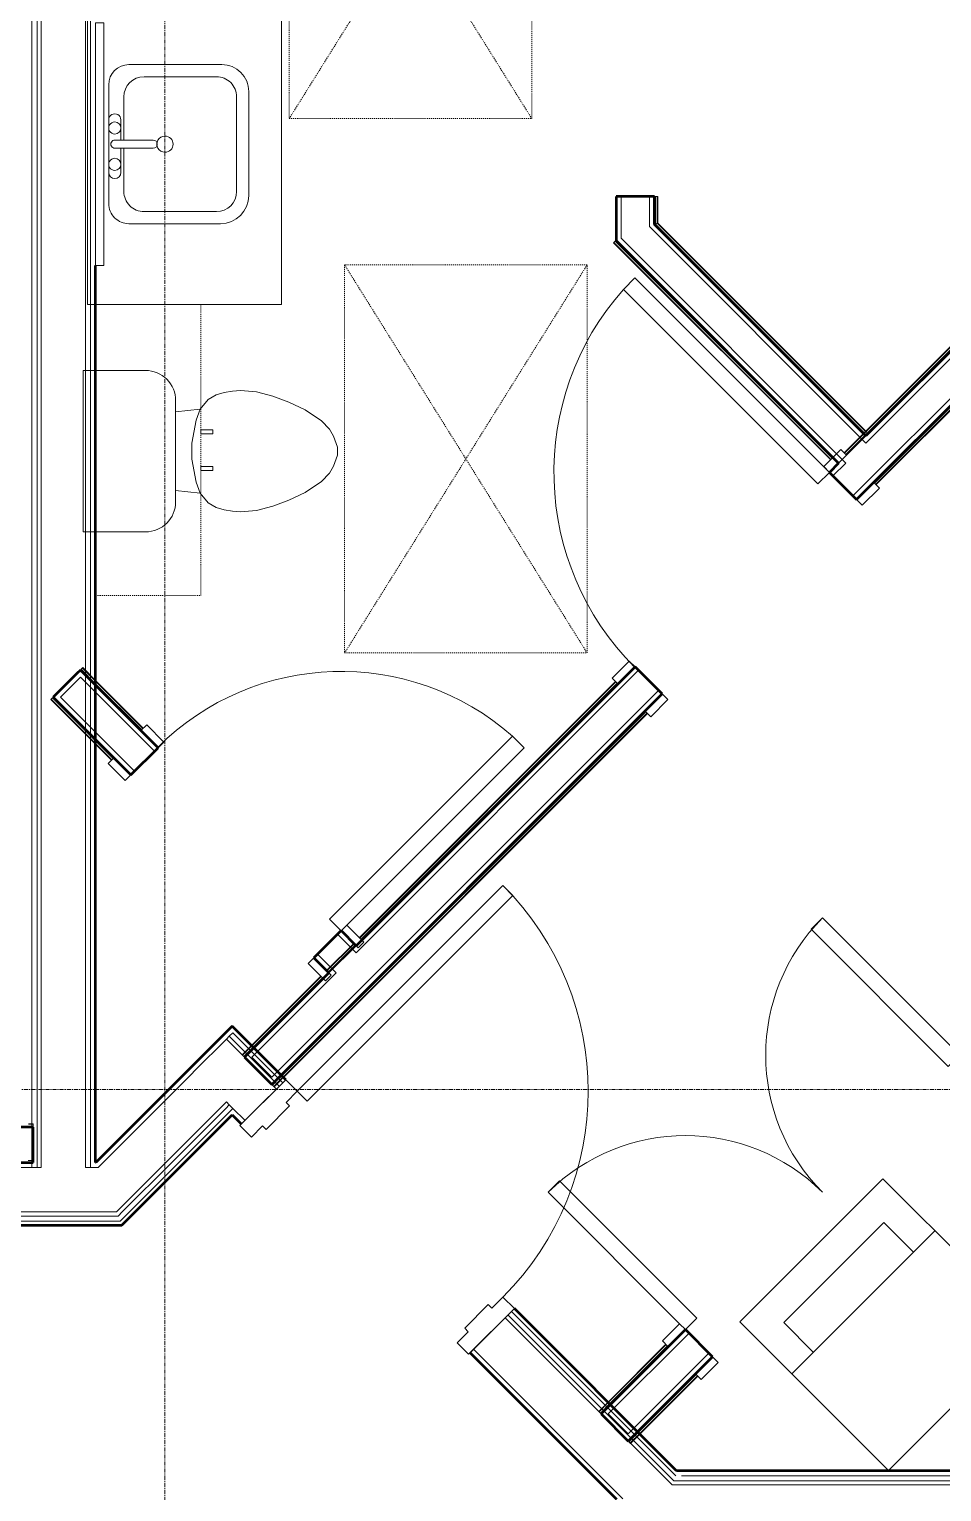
# Model space of a CAD drawing. Header units: inches. Extents: x -4235 to -464, y 9706 to 12425.
# Drawn here: x -2517.1 to -2404.2, y 10417.4 to 10598.3 of the extents above; entities that cross this region are included whole.
import ezdxf

# ---------------------------------------------------------------- set-up
doc = ezdxf.new("R2010")
doc.units = ezdxf.units.IN
doc.header["$MEASUREMENT"] = 0
doc.linetypes.add('Dash', pattern=[0.25, 0.125, -0.125])
doc.linetypes.add('Grid Line 1_2_', pattern=[0.875, 0.5, -0.125, 0.125, -0.125])
for name, color, linetype, lineweight in [('0-1', 7, 'Continuous', 5), ('0-2', 254, 'Continuous', 9), ('0-3', 7, 'Continuous', 9), ('A-DOOR-1', 7, 'Continuous', 9), ('A-DOOR-2', 90, 'Continuous', 20), ('A-DOOR-FRAM-1', 90, 'Continuous', 20), ('A-GENM-HDLN-1', 7, 'Dash', 9), ('A-WALL-1', 250, 'Continuous', 50), ('A-WALL-2', 50, 'Continuous', 13), ('A-WALL-3', 10, 'Continuous', 9), ('A-WALL-4', 254, 'Continuous', 9), ('A-WALL-5', 7, 'Continuous', 9), ('I-WALL-1', 250, 'Continuous', 50), ('I-WALL-2', 10, 'Continuous', 9), ('I-WALL-3', 254, 'Continuous', 9), ('P-SANR-FIXT-1', 7, 'Continuous', 9), ('P-SANR-FIXT-2', 254, 'Continuous', 9), ('Q-CASE-1', 10, 'Continuous', 9), ('Q-CASE-2', 254, 'Continuous', 9), ('Q-CASE-3', 7, 'Continuous', 9), ('Q-CASE-4', 7, 'Dash', 9), ('S-GRID-1', 1, 'Grid Line 1_2_', 9)]:
    doc.layers.add(name, color=color, linetype=linetype, lineweight=lineweight)

# ---------------------------------------------------------------- blocks, each defined once
blk = doc.blocks.new('Basic Wall _ INT - W4BØF - _5_8 GYP - 2X4 WOOD_BATT_ - 5_8 GYP_ - ___-2683358-BACKGROUND - 1ST FLOOR')
at = {"layer": 'A-WALL-4'}
for p, q in [((-2444.5, 10572.2), (-2444.52, 10572.18)), ((-2444.5, 10572.2), (-2417.67, 10545.37)), ((-2444.75, 10571.95), (-2444.79, 10571.9)), ((-2417.92, 10545.12), (-2444.75, 10571.95)), ((-2444.64, 10572.05), (-2444.7, 10571.99))]:
    blk.add_line(p, q, dxfattribs=at)
at = {"layer": 'A-WALL-5'}
for p, q in [((-2444.79, 10571.9), (-2444.59, 10572.11)), ((-2444.59, 10572.11), (-2444.53, 10572.17)), ((-2444.59, 10572.11), (-2417.76, 10545.28)), ((-2444.53, 10572.17), (-2444.5, 10572.2)), ((-2417.96, 10545.08), (-2444.79, 10571.9))]:
    blk.add_line(p, q, dxfattribs=at)
blk = doc.blocks.new('Basic Wall _ INT - W4BØF - _5_8 GYP - 2X4 WOOD_BATT_ - 5_8 GYP_ - ___-2683357-BACKGROUND - 1ST FLOOR')
at = {"layer": 'A-WALL-3'}
for p, q in [((-2439.72, 10574.17), (-2439.75, 10574.16)), ((-2439.55, 10574.25), (-2439.61, 10574.22)), ((-2439.4, 10574.31), (-2439.54, 10574.25)), ((-2439.34, 10574.34), (-2439.4, 10574.31)), ((-2413.57, 10548.48), (-2413.65, 10548.56)), ((-2413.6, 10548.02), (-2413.59, 10548.04)), ((-2413.5, 10548.42), (-2413.56, 10548.48)), ((-2413.55, 10548.08), (-2413.56, 10548.07)), ((-2413.53, 10548.09), (-2413.55, 10548.08)), ((-2413.52, 10548.11), (-2413.53, 10548.09)), ((-2413.4, 10548.23), (-2413.52, 10548.11)), ((-2413.46, 10548.17), (-2413.4, 10548.23)), ((-2413.31, 10548.31), (-2413.4, 10548.23)), ((-2413.36, 10548.27), (-2413.31, 10548.31))]:
    blk.add_line(p, q, dxfattribs=at)
at = {"layer": 'A-WALL-4'}
for p, q in [((-2439.75, 10574.16), (-2413.6, 10548.02)), ((-2413.65, 10548.56), (-2439.4, 10574.31)), ((-2413.53, 10548.53), (-2413.6, 10548.61)), ((-2413.57, 10548.05), (-2413.6, 10548.02)), ((-2413.56, 10548.07), (-2413.57, 10548.05)), ((-2413.46, 10548.46), (-2413.52, 10548.52))]:
    blk.add_line(p, q, dxfattribs=at)
at = {"layer": 'A-WALL-5'}
for p, q in [((-2413.52, 10548.11), (-2439.62, 10574.22)), ((-2413.6, 10548.61), (-2439.34, 10574.34))]:
    blk.add_line(p, q, dxfattribs=at)
at = {"layer": 'A-WALL-5', "flags": 128}
for points in [[(-2439.71, 10574.18), (-2439.68, 10574.19), (-2439.66, 10574.2), (-2439.65, 10574.21), (-2439.63, 10574.21), (-2439.63, 10574.22), (-2439.62, 10574.22)], [(-2439.62, 10574.22), (-2439.6, 10574.22), (-2439.55, 10574.25), (-2439.45, 10574.29), (-2439.34, 10574.34)]]:
    blk.add_lwpolyline(points, dxfattribs=at)
blk = doc.blocks.new('Basic Wall _ INT - W4BØF - _5_8 GYP - 2X4 WOOD_BATT_ - 5_8 GYP_ - ___-2683360-BACKGROUND - 1ST FLOOR')
at = {"layer": 'A-WALL-3'}
for p, q in [((-2439.72, 10662.48), (-2439.75, 10662.51)), ((-2439.55, 10662.31), (-2439.61, 10662.37)), ((-2439.4, 10662.16), (-2439.54, 10662.3)), ((-2439.34, 10662.09), (-2439.4, 10662.16)), ((-2439.75, 10574.16), (-2439.72, 10574.17)), ((-2439.61, 10574.22), (-2439.55, 10574.25)), ((-2439.54, 10574.25), (-2439.4, 10574.31)), ((-2439.4, 10574.31), (-2439.34, 10574.34))]:
    blk.add_line(p, q, dxfattribs=at)
at = {"layer": 'A-WALL-4'}
for p, q in [((-2439.75, 10662.51), (-2439.75, 10611.63)), ((-2439.4, 10611.63), (-2439.4, 10662.16)), ((-2439.75, 10611.63), (-2439.72, 10611.63)), ((-2439.61, 10611.63), (-2439.55, 10611.63)), ((-2439.54, 10611.63), (-2439.4, 10611.63)), ((-2439.4, 10611.63), (-2439.34, 10611.63)), ((-2439.72, 10577.63), (-2439.75, 10577.63)), ((-2439.75, 10577.63), (-2439.75, 10574.16)), ((-2439.55, 10577.63), (-2439.61, 10577.63)), ((-2439.4, 10577.63), (-2439.54, 10577.63)), ((-2439.34, 10577.63), (-2439.4, 10577.63)), ((-2439.4, 10574.31), (-2439.4, 10577.63))]:
    blk.add_line(p, q, dxfattribs=at)
at = {"layer": 'A-WALL-5'}
for p, q in [((-2439.62, 10611.63), (-2439.62, 10662.38)), ((-2439.34, 10611.63), (-2439.34, 10662.09)), ((-2439.71, 10611.63), (-2439.75, 10611.63)), ((-2439.62, 10611.63), (-2439.71, 10611.63)), ((-2439.34, 10611.63), (-2439.62, 10611.63)), ((-2439.75, 10577.63), (-2439.71, 10577.63)), ((-2439.71, 10577.63), (-2439.62, 10577.63)), ((-2439.62, 10574.22), (-2439.62, 10577.63)), ((-2439.62, 10577.63), (-2439.34, 10577.63)), ((-2439.34, 10574.34), (-2439.34, 10577.63))]:
    blk.add_line(p, q, dxfattribs=at)
at = {"layer": 'A-WALL-5', "flags": 128}
for points in [[(-2439.71, 10662.46), (-2439.68, 10662.44), (-2439.66, 10662.42), (-2439.65, 10662.41), (-2439.63, 10662.39), (-2439.63, 10662.38), (-2439.62, 10662.38)], [(-2439.62, 10662.38), (-2439.6, 10662.36), (-2439.55, 10662.3), (-2439.45, 10662.21), (-2439.34, 10662.09)], [(-2439.62, 10574.22), (-2439.63, 10574.22), (-2439.63, 10574.21), (-2439.65, 10574.21), (-2439.66, 10574.2), (-2439.68, 10574.19), (-2439.71, 10574.18)], [(-2439.34, 10574.34), (-2439.45, 10574.29), (-2439.55, 10574.25), (-2439.6, 10574.22), (-2439.62, 10574.22)]]:
    blk.add_lwpolyline(points, dxfattribs=at)
blk = doc.blocks.new('Basic Wall _ INT - W4BØF - _5_8 GYP - 2X4 WOOD_BATT_ - 5_8 GYP_ - ___-2683362-BACKGROUND - 1ST FLOOR')
at = {"layer": 'A-WALL-3'}
for p, q in [((-2514.36, 10515.46), (-2514.4, 10515.41)), ((-2514.36, 10515.46), (-2508.87, 10509.97)), ((-2514.25, 10515.56), (-2514.31, 10515.5)), ((-2514.11, 10515.7), (-2514.12, 10515.69)), ((-2508.87, 10510.47), (-2514.11, 10515.7)), ((-2504.5, 10506.09), (-2506.62, 10508.22))]:
    blk.add_line(p, q, dxfattribs=at)
at = {"layer": 'A-WALL-4'}
for p, q in [((-2514.4, 10515.41), (-2514.2, 10515.62)), ((-2514.4, 10515.41), (-2508.87, 10509.89)), ((-2514.2, 10515.62), (-2508.87, 10510.29)), ((-2514.2, 10515.62), (-2514.19, 10515.62)), ((-2514.19, 10515.62), (-2514.18, 10515.63)), ((-2514.18, 10515.63), (-2514.15, 10515.66)), ((-2514.15, 10515.66), (-2514.14, 10515.67)), ((-2514.14, 10515.67), (-2514.11, 10515.7)), ((-2506.62, 10508.22), (-2508.87, 10510.47)), ((-2508.87, 10509.97), (-2506.87, 10507.97))]:
    blk.add_line(p, q, dxfattribs=at)
at = {"layer": 'A-WALL-5'}
for p, q in [((-2508.87, 10510.29), (-2506.71, 10508.13)), ((-2508.87, 10509.89), (-2506.91, 10507.92))]:
    blk.add_line(p, q, dxfattribs=at)
blk = doc.blocks.new('Basic Wall _ INT - W4BØF - _5_8 GYP - 2X4 WOOD_BATT_ - 5_8 GYP_ - ___-2683361-BACKGROUND - 1ST FLOOR')
at = {"layer": 'A-WALL-3'}
for p, q in [((-2510.73, 10519.08), (-2510.75, 10519.06)), ((-2508.87, 10517.19), (-2510.75, 10519.06)), ((-2510.54, 10519.27), (-2510.6, 10519.21)), ((-2510.46, 10519.36), (-2510.5, 10519.31)), ((-2510.5, 10519.31), (-2508.87, 10517.68)), ((-2501.14, 10509.45), (-2503.26, 10511.57))]:
    blk.add_line(p, q, dxfattribs=at)
at = {"layer": 'A-WALL-4'}
for p, q in [((-2510.75, 10519.06), (-2510.72, 10519.09)), ((-2510.72, 10519.09), (-2510.66, 10519.15)), ((-2510.66, 10519.15), (-2510.46, 10519.36)), ((-2508.87, 10517.36), (-2510.66, 10519.15)), ((-2510.66, 10519.15), (-2510.66, 10519.15)), ((-2510.46, 10519.36), (-2508.87, 10517.77)), ((-2508.87, 10517.68), (-2503.01, 10511.82)), ((-2503.26, 10511.57), (-2508.87, 10517.19))]:
    blk.add_line(p, q, dxfattribs=at)
at = {"layer": 'A-WALL-5'}
for p, q in [((-2508.87, 10517.77), (-2502.97, 10511.87)), ((-2503.17, 10511.66), (-2508.87, 10517.36))]:
    blk.add_line(p, q, dxfattribs=at)
blk = doc.blocks.new('Toilet-Domestic-3D - Toilet-Domestic-3D-1352612-BACKGROUND - 1ST FLOOR')
at = {"layer": 'P-SANR-FIXT-1'}
for p, q in [((-9.98, 11.75), (-9.98, 17.93)), ((9.98, 17.93), (9.98, 11.75)), ((6.25, 8.02), (-6.25, 8.02)), ((-4.86, 8.02), (-5.21, 5)), ((4.86, 8.02), (5.21, 5)), ((-3.84, 5.5), (-5.21, 5)), ((-1, 6), (-3.84, 5.5)), ((1, 6), (-1, 6)), ((3.84, 5.5), (1, 6)), ((5.21, 5), (3.84, 5.5)), ((-6.4, 4), (-6.97, 3)), ((-5.21, 5), (-6.4, 4)), ((6.4, 4), (5.21, 5)), ((6.97, 3), (6.4, 4)), ((-7.24, 2), (-7.41, 1)), ((-6.97, 3), (-7.24, 2)), ((7.24, 2), (6.97, 3)), ((7.41, 1), (7.24, 2)), ((-7.41, 1), (-7.5, 0)), ((7.5, 0), (7.41, 1)), ((-7.5, 0), (-7.33, -1.99)), ((7.33, -1.99), (7.5, 0)), ((-7.33, -1.99), (-6.79, -4)), ((6.79, -4), (7.33, -1.99)), ((-6.79, -4), (-6.06, -6)), ((6.06, -6), (6.79, -4)), ((-6.06, -6), (-5.13, -8)), ((5.13, -8), (6.06, -6)), ((-5.13, -8), (-3.74, -10)), ((3.74, -10), (5.13, -8)), ((-3.74, -10), (-2.74, -11)), ((2.74, -11), (3.74, -10)), ((-2.74, -11), (-1.87, -11.5)), ((-1.87, -11.5), (-0.5, -12)), ((-0.5, -12), (0.5, -12)), ((0.5, -12), (1.87, -11.5)), ((1.87, -11.5), (2.74, -11))]:
    blk.add_line(p, q, dxfattribs=at)
for centre, start, end in [((-6.25, 11.75), 180, 270), ((6.25, 11.75), 270, 360)]:
    blk.add_arc(centre, 3.73, start, end, dxfattribs=at)
at = {"layer": 'P-SANR-FIXT-2'}
for p, q in [((-9.98, 19.48), (9.98, 19.48)), ((-9.98, 17.93), (-9.98, 19.48)), ((9.98, 19.48), (9.98, 17.93))]:
    blk.add_line(p, q, dxfattribs=at)
blk = doc.blocks.new('Bath Vanity - Bath Vanity 72_-2551085-BACKGROUND - 1ST FLOOR')
at = {"layer": 'Q-CASE-1'}
blk.add_line((36.74, -1), (36.74, 0), dxfattribs=at)
at = {"layer": 'Q-CASE-2'}
for p, q in [((36.74, 0), (-35.26, 0)), ((-35.26, 0), (-35.26, -1)), ((36.74, -4.12), (36.74, -1))]:
    blk.add_line(p, q, dxfattribs=at)
at = {"layer": 'Q-CASE-3'}
for p, q in [((-35.26, -1), (-35.26, -24)), ((36.74, -24), (36.74, -4.12)), ((-35.26, -24), (36.74, -24))]:
    blk.add_line(p, q, dxfattribs=at)
blk = doc.blocks.new('ADA Clearances - 30_x48_-V8-BACKGROUND - 1ST FLOOR')
at = {"layer": 'A-GENM-HDLN-1'}
for p, q in [((15, -24), (-15, 24)), ((-15, -24), (15, 24)), ((15, 24), (-15, 24)), ((-15, 24), (-15, -24)), ((15, -24), (15, 24)), ((-15, -24), (15, -24))]:
    blk.add_line(p, q, dxfattribs=at)
blk = doc.blocks.new('M_Sink Vanity-Square - 500 x 440mm-V9-BACKGROUND - 1ST FLOOR')
at = {"layer": 'P-SANR-FIXT-1'}
for p, q in [((7.96, 7.09), (-6.72, 7.09)), ((7.96, 7.09), (-6.72, 7.09)), ((3.62, 7.09), (-2.88, 7.09)), ((-2.88, 5.59), (0.12, 5.59)), ((0.12, 6.33), (0.12, 1.59)), ((1.12, 6.33), (1.12, 1.59)), ((1.12, 5.59), (3.62, 5.59)), ((-9.22, 4.59), (-9.22, -6.73)), ((-9.22, 4.59), (-9.22, -6.73)), ((0.12, 5.22), (-5.22, 5.22)), ((6.46, 5.22), (1.12, 5.22)), ((10.46, -6.91), (10.46, 4.59)), ((10.46, -6.91), (10.46, 4.59)), ((-7.72, 2.72), (-7.72, -6.23)), ((8.96, -6.23), (8.96, 2.72)), ((-5.22, -8.73), (6.46, -8.73)), ((-5.72, -10.23), (7.14, -10.23)), ((-5.72, -10.23), (7.14, -10.23))]:
    blk.add_line(p, q, dxfattribs=at)
for centre, radius, start, end in [((-6.72, 4.59), 2.5, 90, 180), ((-6.72, 4.59), 2.5, 90, 180), ((-2.88, 6.34), 0.75, 90, 270), ((-1.88, 6.34), 0.75, 360, 180), ((-1.88, 6.34), 0.75, 180, 0), ((0.62, 6.33), 0.5, 360, 180), ((2.62, 6.34), 0.75, 360, 180), ((2.62, 6.34), 0.75, 180, 360), ((3.62, 6.34), 0.75, 270, 90), ((7.96, 4.59), 2.5, 0, 90), ((7.96, 4.59), 2.5, 360, 90), ((-5.22, 2.72), 2.5, 90, 180), ((6.46, 2.72), 2.5, 0, 90), ((0.62, 0.13), 1, 360, 180), ((0.62, 0.13), 1, 180, 0), ((0.62, 1.59), 0.5, 180, 0), ((-5.72, -6.73), 3.5, 180, 270), ((-5.72, -6.73), 3.5, 180, 270), ((-5.22, -6.23), 2.5, 180, 270), ((6.46, -6.23), 2.5, 270, 0), ((7.14, -6.91), 3.32, 270, 360), ((7.14, -6.91), 3.32, 270, 0)]:
    blk.add_arc(centre, radius, start, end, dxfattribs=at)
blk = doc.blocks.new('Basic Wall _ INT - W4BØF - _5_8 GYP - 2X4 WOOD_BATT_ - 5_8 GYP_ - ___-2683363-BACKGROUND - 1ST FLOOR')
at = {"layer": 'A-WALL-3'}
for p, q in [((-2413.64, 10548.48), (-2413.56, 10548.56)), ((-2416.24, 10545.88), (-2414.29, 10547.83)), ((-2413.6, 10548.02), (-2415.99, 10545.63)), ((-2414.29, 10547.83), (-2413.85, 10548.27)), ((-2413.71, 10548.41), (-2413.64, 10548.48)), ((-2442.15, 10519.47), (-2444.28, 10517.35)), ((-2480.26, 10481.86), (-2476.9, 10485.22)), ((-2476.66, 10484.97), (-2480.01, 10481.61)), ((-2490.54, 10471.26), (-2490.74, 10471.47)), ((-2490.74, 10471.47), (-2490.7, 10471.42)), ((-2490.7, 10471.42), (-2489.55, 10472.57)), ((-2490.65, 10471.38), (-2490.59, 10471.32)), ((-2490.48, 10471.21), (-2490.54, 10471.26)), ((-2490.45, 10471.18), (-2490.48, 10471.21)), ((-2490.47, 10471.19), (-2490.45, 10471.18)), ((-2489.3, 10472.32), (-2490.45, 10471.18))]:
    blk.add_line(p, q, dxfattribs=at)
at = {"layer": 'A-WALL-4'}
for p, q in [((-2413.56, 10548.56), (-2364.62, 10597.5)), ((-2364.27, 10597.35), (-2413.6, 10548.02)), ((-2413.69, 10548.52), (-2413.6, 10548.61)), ((-2416.28, 10545.93), (-2414.34, 10547.87)), ((-2414.13, 10547.67), (-2416.08, 10545.72)), ((-2414.33, 10547.88), (-2413.9, 10548.31)), ((-2413.69, 10548.11), (-2414.13, 10547.67)), ((-2413.75, 10548.46), (-2413.69, 10548.52)), ((-2476.2, 10485.92), (-2444.52, 10517.6)), ((-2444.28, 10517.35), (-2475.95, 10485.68)), ((-2480.31, 10481.9), (-2476.95, 10485.26)), ((-2477.19, 10484.61), (-2479.66, 10482.14)), ((-2476.74, 10485.06), (-2477.16, 10484.64)), ((-2479.68, 10482.12), (-2480.1, 10481.7)), ((-2489.55, 10472.57), (-2480.97, 10481.15)), ((-2480.72, 10480.9), (-2489.3, 10472.32)), ((-2490.74, 10471.47), (-2489.59, 10472.62)), ((-2489.39, 10472.41), (-2490.54, 10471.26))]:
    blk.add_line(p, q, dxfattribs=at)
at = {"layer": 'A-WALL-5'}
for p, q in [((-2364.4, 10597.4), (-2413.69, 10548.11)), ((-2413.6, 10548.61), (-2364.69, 10597.52)), ((-2476.24, 10485.97), (-2444.57, 10517.64)), ((-2444.36, 10517.44), (-2476.04, 10485.76)), ((-2489.59, 10472.62), (-2481.01, 10481.2)), ((-2480.81, 10480.99), (-2489.39, 10472.41))]:
    blk.add_line(p, q, dxfattribs=at)
blk = doc.blocks.new('Basic Wall _ INT - W4BØF - _5_8 GYP - 2X4 WOOD_BATT_ - 5_8 GYP_ - ___-2683364-BACKGROUND - 1ST FLOOR')
at = {"layer": 'A-WALL-3'}
for p, q in [((-2412.63, 10542.27), (-2414.75, 10540.15)), ((-2438.8, 10516.11), (-2440.92, 10513.99)), ((-2486.77, 10468.14), (-2487.09, 10467.82)), ((-2487.09, 10467.82), (-2487.07, 10467.8)), ((-2487.06, 10467.79), (-2487.09, 10467.82)), ((-2487, 10467.73), (-2487.06, 10467.79)), ((-2486.8, 10467.52), (-2487, 10467.73)), ((-2486.94, 10467.67), (-2486.88, 10467.61)), ((-2486.84, 10467.57), (-2486.51, 10467.9)), ((-2486.84, 10467.57), (-2486.8, 10467.52)), ((-2485.97, 10468.93), (-2486.69, 10468.21)), ((-2486.46, 10467.95), (-2485.71, 10468.7))]:
    blk.add_line(p, q, dxfattribs=at)
at = {"layer": 'A-WALL-4'}
for p, q in [((-2359.52, 10595.38), (-2412.63, 10542.27)), ((-2412.38, 10542.03), (-2359.17, 10595.24)), ((-2440.92, 10513.99), (-2485.94, 10468.97)), ((-2485.69, 10468.72), (-2440.67, 10513.74)), ((-2487, 10467.73), (-2486.68, 10468.05)), ((-2486.8, 10467.52), (-2486.46, 10467.86)), ((-2486.61, 10468.12), (-2485.88, 10468.85)), ((-2486.42, 10467.9), (-2485.67, 10468.66))]:
    blk.add_line(p, q, dxfattribs=at)
at = {"layer": 'A-WALL-5'}
for p, q in [((-2412.54, 10542.19), (-2359.4, 10595.33)), ((-2412.34, 10541.98), (-2359.11, 10595.21)), ((-2485.85, 10468.88), (-2440.83, 10513.9)), ((-2485.65, 10468.67), (-2440.62, 10513.7))]:
    blk.add_line(p, q, dxfattribs=at)
blk = doc.blocks.new('SWING - SINGLE - FLUSH - 2-10 x 6-8 - PRIVACY-3199407-BACKGROUND - 1ST FLOOR')
at = {"layer": 'A-DOOR-1'}
blk.add_arc((17, 2.37), 34.07, 93.3657, 180, dxfattribs=at)
at = {"layer": 'A-DOOR-2'}
for p, q in [((15, 2.37), (15, 36.38)), ((17, 36.38), (15, 36.38)), ((17, 2.37), (17, 36.38)), ((17, 2.37), (15, 2.37))]:
    blk.add_line(p, q, dxfattribs=at)
at = {"layer": 'A-DOOR-FRAM-1'}
for p, q in [((-17, 3.37), (-20, 3.37)), ((-20, 3.37), (-20, 2.37)), ((-20, 2.37), (-17, 2.37)), ((-17, 2.37), (-17, 3.37)), ((20, 3.37), (17, 3.37)), ((17, 3.37), (17, 2.37)), ((17, 2.37), (20, 2.37)), ((20, 2.37), (20, 3.37)), ((-17, -2.38), (-20, -2.38)), ((-20, -2.38), (-20, -3.38)), ((-20, -3.38), (-17, -3.38)), ((-17, -3.38), (-17, -2.38)), ((20, -2.38), (17, -2.38)), ((17, -2.38), (17, -3.38)), ((17, -3.38), (20, -3.38)), ((20, -3.38), (20, -2.38))]:
    blk.add_line(p, q, dxfattribs=at)
blk = doc.blocks.new('SWING - SINGLE - FLUSH - 2-8 x 6-8 - PASSAGE-3199406-BACKGROUND - 1ST FLOOR')
at = {"layer": 'A-DOOR-1'}
blk.add_arc((16, 2.37), 32.07, 93.5759, 180, dxfattribs=at)
at = {"layer": 'A-DOOR-2'}
for p, q in [((14, 2.37), (14, 34.38)), ((16, 34.38), (14, 34.38)), ((16, 2.37), (16, 34.38)), ((16, 2.37), (14, 2.37))]:
    blk.add_line(p, q, dxfattribs=at)
at = {"layer": 'A-DOOR-FRAM-1'}
for p, q in [((-16, 3.37), (-19, 3.37)), ((-19, 3.37), (-19, 2.37)), ((-19, 2.37), (-16, 2.37)), ((-16, 2.37), (-16, 3.37)), ((19, 3.37), (16, 3.37)), ((16, 3.37), (16, 2.37)), ((16, 2.37), (19, 2.37)), ((19, 2.37), (19, 3.37)), ((-16, -2.38), (-19, -2.38)), ((-19, -2.38), (-19, -3.38)), ((-19, -3.38), (-16, -3.38)), ((-16, -3.38), (-16, -2.38)), ((19, -2.38), (16, -2.38)), ((16, -2.38), (16, -3.38)), ((16, -3.38), (19, -3.38)), ((19, -3.38), (19, -2.38))]:
    blk.add_line(p, q, dxfattribs=at)
blk = doc.blocks.new('Stacked Washer and Dryer - 26_x25_ - Private-1352637-BACKGROUND - 1ST FLOOR')
at = {"layer": 'P-SANR-FIXT-1'}
for p, q in [((0, 12.5), (26, 12.5)), ((0, 12.5), (0, -12.5)), ((16.90625, 12.5), (16.90625, -12.5)), ((26, 12.5), (26, -12.5)), ((16.90625, 8.75), (22.09375, 8.75)), ((22.09375, 8.75), (22.09375, -8.75)), ((22.09375, -8.75), (16.90625, -8.75)), ((26, -12.5), (0, -12.5))]:
    blk.add_line(p, q, dxfattribs=at)
blk = doc.blocks.new('Basic Wall _ INT - W4BØF - _5_8 GYP - 2X4 WOOD_BATT_ - 5_8 GYP_ - ___-2695107-BACKGROUND - 1ST FLOOR')
at = {"layer": 'A-WALL-3'}
for p, q in [((-2389.23, 10476.98), (-2389.11, 10477.09)), ((-2389.11, 10477.1), (-2389.02, 10477.19)), ((-2389.02, 10477.19), (-2388.96, 10477.25)), ((-2388.8, 10477.87), (-2388.81, 10477.89)), ((-2388.79, 10477.41), (-2388.56, 10477.64)), ((-2388.61, 10477.68), (-2388.67, 10477.74)), ((-2388.52, 10477.6), (-2388.56, 10477.64)), ((-2396.5, 10470.21), (-2398.62, 10468.09)), ((-2432.56, 10434.14), (-2434.68, 10432.02)), ((-2441.84, 10424.86), (-2442.99, 10423.71)), ((-2442.74, 10423.47), (-2441.59, 10424.62)), ((-2442.99, 10423.71), (-2442.97, 10423.7)), ((-2442.96, 10423.68), (-2442.99, 10423.71)), ((-2442.9, 10423.63), (-2442.96, 10423.68)), ((-2442.7, 10423.42), (-2442.9, 10423.63)), ((-2442.84, 10423.57), (-2442.78, 10423.51)), ((-2442.74, 10423.47), (-2442.7, 10423.42))]:
    blk.add_line(p, q, dxfattribs=at)
at = {"layer": 'A-WALL-4'}
for p, q in [((-2388.81, 10477.89), (-2396.5, 10470.21)), ((-2396.25, 10469.96), (-2389.23, 10476.98)), ((-2389.23, 10476.89), (-2389.11, 10477.01)), ((-2389.11, 10477.01), (-2389.02, 10477.1)), ((-2389.02, 10477.1), (-2388.96, 10477.16)), ((-2388.81, 10477.89), (-2388.78, 10477.86)), ((-2388.81, 10477.72), (-2388.72, 10477.8)), ((-2388.79, 10477.33), (-2388.52, 10477.6)), ((-2388.78, 10477.86), (-2388.72, 10477.8)), ((-2388.72, 10477.8), (-2388.52, 10477.6)), ((-2434.68, 10432.02), (-2441.84, 10424.86)), ((-2441.59, 10424.62), (-2434.43, 10431.77)), ((-2442.9, 10423.63), (-2441.75, 10424.78)), ((-2442.7, 10423.42), (-2441.55, 10424.57))]:
    blk.add_line(p, q, dxfattribs=at)
at = {"layer": 'A-WALL-5'}
for p, q in [((-2396.41, 10470.12), (-2388.81, 10477.72)), ((-2396.2, 10469.91), (-2389.23, 10476.89)), ((-2441.75, 10424.78), (-2434.59, 10431.93)), ((-2441.55, 10424.57), (-2434.39, 10431.73))]:
    blk.add_line(p, q, dxfattribs=at)
blk = doc.blocks.new('Basic Wall _ INT - W4BØF - _5_8 GYP - 2X4 WOOD_BATT_ - 5_8 GYP_ - ___-2695106-BACKGROUND - 1ST FLOOR')
at = {"layer": 'A-WALL-3'}
for p, q in [((-2392.07, 10481.84), (-2392.16, 10481.84)), ((-2391.87, 10481.84), (-2392.07, 10481.84)), ((-2391.78, 10481.84), (-2391.86, 10481.84)), ((-2391.58, 10481.84), (-2391.61, 10481.84)), ((-2399.85, 10473.57), (-2401.98, 10471.44)), ((-2435.92, 10437.5), (-2438.04, 10435.38)), ((-2446.59, 10427.32), (-2445.45, 10428.47)), ((-2445.2, 10428.22), (-2446.35, 10427.07)), ((-2446.43, 10427.16), (-2446.64, 10427.37)), ((-2446.64, 10427.37), (-2446.59, 10427.32)), ((-2446.55, 10427.28), (-2446.49, 10427.22)), ((-2446.38, 10427.1), (-2446.43, 10427.16)), ((-2446.35, 10427.07), (-2446.38, 10427.1)), ((-2446.36, 10427.09), (-2446.35, 10427.07))]:
    blk.add_line(p, q, dxfattribs=at)
at = {"layer": 'A-WALL-4'}
for p, q in [((-2400.1, 10473.81), (-2392.07, 10481.84)), ((-2391.58, 10481.84), (-2399.85, 10473.57)), ((-2445.45, 10428.47), (-2438.29, 10435.63)), ((-2438.04, 10435.38), (-2445.2, 10428.22)), ((-2446.64, 10427.37), (-2445.49, 10428.52)), ((-2445.29, 10428.31), (-2446.43, 10427.16))]:
    blk.add_line(p, q, dxfattribs=at)
at = {"layer": 'A-WALL-5'}
for p, q in [((-2400.15, 10473.86), (-2392.16, 10481.84)), ((-2391.76, 10481.84), (-2399.94, 10473.65)), ((-2445.49, 10428.52), (-2438.33, 10435.67)), ((-2438.13, 10435.47), (-2445.29, 10428.31))]:
    blk.add_line(p, q, dxfattribs=at)
at = {"layer": 'A-WALL-5', "flags": 128}
for points in [[(-2392.16, 10481.84), (-2391.99, 10481.84), (-2391.86, 10481.84), (-2391.78, 10481.84), (-2391.76, 10481.84)], [(-2391.76, 10481.84), (-2391.75, 10481.84), (-2391.74, 10481.84), (-2391.72, 10481.84), (-2391.7, 10481.84), (-2391.67, 10481.84), (-2391.64, 10481.84)]]:
    blk.add_lwpolyline(points, dxfattribs=at)
blk = doc.blocks.new('SWING - DOUBLE - FLUSH - 4-0 x 6-8 - DUMMY-3207495-BACKGROUND - 1ST FLOOR')
at = {"layer": 'A-DOOR-1'}
for p, q in [((-27, 2.375), (-27, 3.375)), ((-27, 3.375), (-24, 3.375)), ((-24, 2.375), (-27, 2.375)), ((-24, 3.375), (-24, 2.375)), ((24, 2.375), (24, 3.375)), ((24, 3.375), (27, 3.375)), ((27, 2.375), (24, 2.375)), ((27, 3.375), (27, 2.375)), ((-27, -2.375), (-24, -2.375)), ((-27, -3.375), (-27, -2.375)), ((-24, -3.375), (-27, -3.375)), ((-24, -2.375), (-24, -3.375)), ((24, -2.375), (27, -2.375)), ((24, -3.375), (24, -2.375)), ((27, -3.375), (24, -3.375)), ((27, -2.375), (27, -3.375))]:
    blk.add_line(p, q, dxfattribs=at)
for centre, start, end in [((-24, -2.375), 270, 0), ((24, -2.375), 180, 270)]:
    blk.add_arc(centre, 24, start, end, dxfattribs=at)
at = {"layer": 'A-DOOR-2'}
for p, q in [((-22, -2.375), (-24, -2.375)), ((-24, -3.375), (-24, -26.375)), ((-22, -26.375), (-22, -2.375)), ((22, -2.375), (24, -2.375)), ((22, -26.375), (22, -2.375)), ((24, -3.375), (24, -26.375)), ((-24, -26.375), (-22, -26.375)), ((24, -26.375), (22, -26.375))]:
    blk.add_line(p, q, dxfattribs=at)
blk = doc.blocks.new('300 Series Wall Hung Cabinet_326 - 36_-2909952-BACKGROUND - 1ST FLOOR')
at = {"layer": 'Q-CASE-3'}
for p, q in [((-2.5, -13.19), (-2.01, -13.19)), ((-2.5, -13.19), (-2.5, -14.69)), ((-2.01, -14.69), (-2.01, -13.19)), ((2, -13.19), (2.49, -13.19)), ((2, -13.19), (2, -14.69)), ((2.49, -14.69), (2.49, -13.19)), ((-2.5, -14.69), (-2.01, -14.69)), ((2, -14.69), (2.49, -14.69))]:
    blk.add_line(p, q, dxfattribs=at)
at = {"layer": 'Q-CASE-4'}
for p, q in [((18, -0.19), (-18, -0.19)), ((-18, -0.19), (-18, -13.19)), ((18, -13.19), (18, -0.19)), ((-18, -13.19), (18, -13.19))]:
    blk.add_line(p, q, dxfattribs=at)
blk = doc.blocks.new('BATHROOM MIRROR - BATHROOM MIRROR 30_-3124767-BACKGROUND - 1ST FLOOR')
at = {"layer": 'Q-CASE-1'}
blk.add_line((12.74, 24), (-11.26, 24), dxfattribs=at)
at = {"layer": 'Q-CASE-3'}
for p, q in [((15.74, 24), (-14.26, 24)), ((-14.26, 23), (-14.26, 24)), ((15.74, 24), (15.74, 23)), ((-14.26, 23), (15.74, 23))]:
    blk.add_line(p, q, dxfattribs=at)
blk = doc.blocks.new('Basic Wall _ INT - W4FØF - INT - _5_8 GYP - 2X4 WOOD_BATT__ - ___-3091280-BACKGROUND - 1ST FLOOR')
at = {"layer": 'A-WALL-3'}
for p, q in [((-2516.6, 10462.89), (-2517.19, 10462.89)), ((-2517.19, 10462.54), (-2516.6, 10462.54)), ((-2516.6, 10462.89), (-2516.6, 10462.95)), ((-2516.6, 10462.75), (-2516.6, 10462.89)), ((-2516.6, 10462.68), (-2516.6, 10462.74)), ((-2516.6, 10462.54), (-2516.6, 10462.56))]:
    blk.add_line(p, q, dxfattribs=at)
at = {"layer": 'A-WALL-4'}
for p, q in [((-2547.22, 10462.95), (-2547.22, 10462.89)), ((-2547.22, 10462.89), (-2547.22, 10462.75)), ((-2547.22, 10462.74), (-2547.22, 10462.68)), ((-2547.22, 10462.56), (-2547.22, 10462.54)), ((-2516.6, 10462.95), (-2517.19, 10462.95)), ((-2516.6, 10462.66), (-2517.19, 10462.66)), ((-2516.6, 10462.95), (-2516.6, 10462.66)), ((-2516.6, 10462.66), (-2516.6, 10462.58)), ((-2516.6, 10462.58), (-2516.6, 10462.54))]:
    blk.add_line(p, q, dxfattribs=at)
at = {"layer": 'A-WALL-5'}
for p, q in [((-2547.22, 10462.66), (-2547.22, 10462.95)), ((-2547.22, 10462.58), (-2547.22, 10462.66)), ((-2547.22, 10462.54), (-2547.22, 10462.58))]:
    blk.add_line(p, q, dxfattribs=at)
blk = doc.blocks.new('CTR - 1st Phase - Unit Layouts_rvt-1-BACKGROUND - 1ST FLOOR')
at = {"layer": 'A-WALL-1'}
for p, q in [((-2364.27, 10597.35), (-2413.6, 10548.02)), ((-2414.75, 10540.15), (-2359.52, 10595.38)), ((-2443.22, 10577.63), (-2444.5, 10577.63)), ((-2444.5, 10577.63), (-2444.5, 10572.2)), ((-2439.75, 10577.63), (-2443.22, 10577.63)), ((-2439.75, 10574.16), (-2439.75, 10577.63)), ((-2413.6, 10548.02), (-2439.75, 10574.16)), ((-2444.5, 10572.2), (-2416.96, 10544.66)), ((-2416.96, 10544.66), (-2418.11, 10543.51)), ((-2418.11, 10543.51), (-2414.75, 10540.15)), ((-2511.19, 10518.62), (-2513.67, 10516.15)), ((-2510.75, 10519.06), (-2511.19, 10518.62)), ((-2501.14, 10509.45), (-2510.75, 10519.06)), ((-2442.15, 10519.47), (-2476.66, 10484.97)), ((-2438.8, 10516.11), (-2442.15, 10519.47)), ((-2513.67, 10516.15), (-2514.11, 10515.7)), ((-2487.09, 10467.82), (-2438.8, 10516.11)), ((-2514.11, 10515.7), (-2504.5, 10506.09)), ((-2504.5, 10506.09), (-2501.14, 10509.45)), ((-2478.51, 10486.83), (-2481.87, 10483.47)), ((-2476.66, 10484.97), (-2478.51, 10486.83)), ((-2481.87, 10483.47), (-2480.01, 10481.61)), ((-2480.01, 10481.61), (-2490.45, 10471.18)), ((-2490.45, 10471.18), (-2490.01, 10470.73)), ((-2490.01, 10470.73), (-2487.53, 10468.26)), ((-2487.53, 10468.26), (-2487.09, 10467.82)), ((-2516.6, 10462.54), (-2547.22, 10462.54)), ((-2516.6, 10461.91), (-2516.6, 10462.54)), ((-2516.6, 10458.41), (-2516.6, 10461.91)), ((-2547.22, 10458.16), (-2516.6, 10458.16)), ((-2516.6, 10458.16), (-2516.6, 10458.41)), ((-2435.92, 10437.5), (-2446.35, 10427.07)), ((-2432.56, 10434.14), (-2435.92, 10437.5)), ((-2442.99, 10423.71), (-2432.56, 10434.14)), ((-2446.35, 10427.07), (-2445.9, 10426.63)), ((-2445.9, 10426.63), (-2443.43, 10424.16)), ((-2443.43, 10424.16), (-2442.99, 10423.71))]:
    blk.add_line(p, q, dxfattribs=at)
at = {"layer": 'A-WALL-2'}
for p, q in [((-2360.15, 10595.64), (-2415.2, 10540.6)), ((-2363.65, 10597.09), (-2413.6, 10547.14)), ((-2443.87, 10577.41), (-2443.87, 10577.63)), ((-2440.37, 10577.63), (-2440.37, 10574.79)), ((-2443.87, 10572.46), (-2443.87, 10577.41)), ((-2440.37, 10573.91), (-2440.37, 10574.79)), ((-2440.37, 10573.91), (-2414.05, 10547.58)), ((-2443.87, 10572.46), (-2416.52, 10545.1)), ((-2414.05, 10547.58), (-2413.6, 10547.14)), ((-2416.52, 10545.1), (-2416.08, 10544.66)), ((-2416.08, 10544.66), (-2417.67, 10543.07)), ((-2510.75, 10518.18), (-2513.22, 10515.7)), ((-2501.58, 10509.01), (-2510.75, 10518.18)), ((-2441.71, 10519.03), (-2476.66, 10484.09)), ((-2439.24, 10516.55), (-2487.09, 10468.7)), ((-2504.06, 10506.54), (-2513.22, 10515.7)), ((-2477.1, 10484.53), (-2478.95, 10486.38)), ((-2479.57, 10482.05), (-2481.43, 10483.91)), ((-2477.1, 10484.53), (-2476.66, 10484.09)), ((-2479.57, 10482.05), (-2479.13, 10481.61)), ((-2479.13, 10481.61), (-2489.56, 10471.18)), ((-2489.56, 10471.18), (-2487.09, 10468.7)), ((-2516.6, 10458.41), (-2517.22, 10458.41)), ((-2516.6, 10458.41), (-2517.22, 10458.41)), ((-2435.47, 10437.06), (-2445.46, 10427.07)), ((-2433, 10434.59), (-2442.99, 10424.6)), ((-2445.46, 10427.07), (-2442.99, 10424.6))]:
    blk.add_line(p, q, dxfattribs=at)
at = {"layer": 'A-WALL-3'}
for p, q in [((-2364.27, 10597.35), (-2413.31, 10548.31)), ((-2412.63, 10542.27), (-2359.52, 10595.38)), ((-2439.75, 10574.16), (-2439.75, 10577.63)), ((-2413.9, 10548.31), (-2439.75, 10574.16)), ((-2444.5, 10572.2), (-2417.67, 10545.37)), ((-2413.82, 10548.24), (-2413.9, 10548.31)), ((-2413.75, 10548.17), (-2413.81, 10548.23)), ((-2413.31, 10548.31), (-2413.46, 10548.16)), ((-2414.75, 10540.15), (-2412.63, 10542.27)), ((-2514.11, 10515.7), (-2510.75, 10519.06)), ((-2508.87, 10517.19), (-2510.75, 10519.06)), ((-2442.15, 10519.47), (-2444.28, 10517.35)), ((-2503.26, 10511.57), (-2508.87, 10517.19)), ((-2444.28, 10517.35), (-2475.95, 10485.68)), ((-2440.92, 10513.99), (-2438.8, 10516.11)), ((-2514.11, 10515.7), (-2508.87, 10510.47)), ((-2485.94, 10468.97), (-2440.92, 10513.99)), ((-2501.14, 10509.45), (-2503.26, 10511.57)), ((-2508.87, 10510.47), (-2506.62, 10508.22)), ((-2506.62, 10508.22), (-2504.5, 10506.09)), ((-2480.72, 10480.9), (-2489.3, 10472.32)), ((-2489.3, 10472.32), (-2490.45, 10471.18)), ((-2487.09, 10467.82), (-2490.45, 10471.18)), ((-2487.09, 10467.82), (-2486.77, 10468.14)), ((-2486.69, 10468.21), (-2485.97, 10468.93)), ((-2516.6, 10462.54), (-2517.19, 10462.54)), ((-2516.6, 10462.54), (-2516.6, 10458.16)), ((-2517.37, 10458.16), (-2516.6, 10458.16)), ((-2435.92, 10437.5), (-2438.04, 10435.38)), ((-2438.04, 10435.38), (-2445.2, 10428.22)), ((-2434.68, 10432.02), (-2432.56, 10434.14)), ((-2441.84, 10424.86), (-2434.68, 10432.02)), ((-2445.2, 10428.22), (-2446.35, 10427.07)), ((-2442.99, 10423.71), (-2446.35, 10427.07)), ((-2442.99, 10423.71), (-2441.84, 10424.86))]:
    blk.add_line(p, q, dxfattribs=at)
at = {"layer": 'A-WALL-4'}
for p, q in [((-2444.5, 10572.2), (-2444.5, 10577.63)), ((-2444.5, 10577.63), (-2443.22, 10577.63)), ((-2443.22, 10577.63), (-2439.75, 10577.63)), ((-2414.75, 10540.15), (-2418.11, 10543.51)), ((-2442.15, 10519.47), (-2438.8, 10516.11)), ((-2501.14, 10509.45), (-2504.5, 10506.09)), ((-2481.87, 10483.47), (-2478.51, 10486.83)), ((-2435.92, 10437.5), (-2432.56, 10434.14))]:
    blk.add_line(p, q, dxfattribs=at)
at = {"layer": '0-2'}
for name in ['Basic Wall _ INT - W4BØF - _5_8 GYP - 2X4 WOOD_BATT_ - 5_8 GYP_ - ___-2683360-BACKGROUND - 1ST FLOOR', 'Basic Wall _ INT - W4BØF - _5_8 GYP - 2X4 WOOD_BATT_ - 5_8 GYP_ - ___-2683363-BACKGROUND - 1ST FLOOR', 'Basic Wall _ INT - W4BØF - _5_8 GYP - 2X4 WOOD_BATT_ - 5_8 GYP_ - ___-2683364-BACKGROUND - 1ST FLOOR', 'Basic Wall _ INT - W4BØF - _5_8 GYP - 2X4 WOOD_BATT_ - 5_8 GYP_ - ___-2683357-BACKGROUND - 1ST FLOOR', 'Basic Wall _ INT - W4BØF - _5_8 GYP - 2X4 WOOD_BATT_ - 5_8 GYP_ - ___-2683358-BACKGROUND - 1ST FLOOR', 'Basic Wall _ INT - W4BØF - _5_8 GYP - 2X4 WOOD_BATT_ - 5_8 GYP_ - ___-2683361-BACKGROUND - 1ST FLOOR', 'Basic Wall _ INT - W4BØF - _5_8 GYP - 2X4 WOOD_BATT_ - 5_8 GYP_ - ___-2683362-BACKGROUND - 1ST FLOOR', 'Basic Wall _ INT - W4BØF - _5_8 GYP - 2X4 WOOD_BATT_ - 5_8 GYP_ - ___-2695106-BACKGROUND - 1ST FLOOR', 'Basic Wall _ INT - W4BØF - _5_8 GYP - 2X4 WOOD_BATT_ - 5_8 GYP_ - ___-2695107-BACKGROUND - 1ST FLOOR', 'Basic Wall _ INT - W4FØF - INT - _5_8 GYP - 2X4 WOOD_BATT__ - ___-3091280-BACKGROUND - 1ST FLOOR']:
    blk.add_blockref(name, (0, 0), dxfattribs=at)
for name, p, rotation in [('Bath Vanity - Bath Vanity 72_-2551085-BACKGROUND - 1ST FLOOR', (-2509.87, 10599.52), 90.00000000000512), ('ADA Clearances - 30_x48_-V8-BACKGROUND - 1ST FLOOR', (-2469.92, 10611.26), 180), ('BATHROOM MIRROR - BATHROOM MIRROR 30_-3124767-BACKGROUND - 1ST FLOOR', (-2484.87, 10583.36), 89.99999999999224), ('M_Sink Vanity-Square - 500 x 440mm-V9-BACKGROUND - 1ST FLOOR', (-2500.16, 10583.48), 89.99999999998717), ('ADA Clearances - 30_x48_-V8-BACKGROUND - 1ST FLOOR', (-2463.07, 10545.17), 180), ('SWING - SINGLE - FLUSH - 2-10 x 6-8 - PRIVACY-3199407-BACKGROUND - 1ST FLOOR', (-2428.45, 10529.81), 44.99999999999926), ('300 Series Wall Hung Cabinet_326 - 36_-2909952-BACKGROUND - 1ST FLOOR', (-2509.06, 10546.26), 89.99999999999291), ('Toilet-Domestic-3D - Toilet-Domestic-3D-1352612-BACKGROUND - 1ST FLOOR', (-2490.95, 10546.13), 90.00000000001037), ('SWING - SINGLE - FLUSH - 2-8 x 6-8 - PASSAGE-3199406-BACKGROUND - 1ST FLOOR', (-2491.5, 10496.46), 314.9999999999924), ('SWING - DOUBLE - FLUSH - 4-0 x 6-8 - DUMMY-3207495-BACKGROUND - 1ST FLOOR', (-2417.27, 10452.79), 225.0000000000071), ('Stacked Washer and Dryer - 26_x25_ - Private-1352637-BACKGROUND - 1ST FLOOR', (-2401.95, 10428.92), 134.9999999999963)]:
    blk.add_blockref(name, p, dxfattribs=dict(at, rotation=rotation))
blk = doc.blocks.new('HOLLOW METAL - UNIT DOOR-2191977-BACKGROUND - 1ST FLOOR')
at = {"layer": 'A-DOOR-1'}
blk.add_arc((18, -4.125), 36, 180, 270, dxfattribs=at)
at = {"layer": 'A-DOOR-2'}
for p, q in [((16.25, -4.125), (18, -4.125)), ((16.25, -40.125), (16.25, -4.125)), ((18, -4.125), (18, -40.125)), ((18, -40.125), (16.25, -40.125))]:
    blk.add_line(p, q, dxfattribs=at)
at = {"layer": 'A-DOOR-FRAM-1'}
for p, q in [((-20, 3.875), (-18, 3.875)), ((-20, -4.125), (-20, 3.875)), ((-18, 3.875), (-18, 1.9375)), ((18, 3.875), (20, 3.875)), ((18, 1.9375), (18, 3.875)), ((20, 3.875), (20, -4.125)), ((-18, 1.9375), (-17.375, 1.9375)), ((-17.375, 1.9375), (-17.375, -2.1875)), ((17.375, 1.9375), (18, 1.9375)), ((17.375, -2.1875), (17.375, 1.9375)), ((-18, -2.1875), (-18, -4.125)), ((-17.375, -2.1875), (-18, -2.1875)), ((18, -2.1875), (17.375, -2.1875)), ((18, -4.125), (18, -2.1875)), ((-18, -4.125), (-20, -4.125)), ((20, -4.125), (18, -4.125))]:
    blk.add_line(p, q, dxfattribs=at)
blk = doc.blocks.new('CTR - 1st Phase - Common Walls_rvt-1-BACKGROUND - 1ST FLOOR')
at = {"layer": 'A-WALL-2'}
for p, q in [((-2516.75, 10813.24), (-2516.75, 10458.16)), ((-2516.12, 10813.24), (-2516.12, 10458.16)), ((-2515.62, 10813.24), (-2515.62, 10458.16)), ((-2510.12, 10813.24), (-2510.12, 10458.16)), ((-2509.5, 10813.24), (-2509.5, 10458.16)), ((-2496.58, 10469.53), (-2492.69, 10473.42)), ((-2492.69, 10473.42), (-2492.34, 10473.77)), ((-2486.5, 10467.23), (-2492.69, 10473.42)), ((-2492.34, 10473.77), (-2491.9, 10474.21)), ((-2486.15, 10467.58), (-2492.34, 10473.77)), ((-2485.71, 10468.03), (-2491.9, 10474.21)), ((-2507.95, 10458.16), (-2497.02, 10469.09)), ((-2497.02, 10469.09), (-2496.58, 10469.53)), ((-2493.13, 10465.2), (-2492.69, 10465.64)), ((-2492.34, 10465.29), (-2492.69, 10465.64)), ((-2492.69, 10465.64), (-2492.34, 10465.29)), ((-2500.17, 10458.16), (-2493.13, 10465.2)), ((-2499.46, 10458.16), (-2492.78, 10464.84)), ((-2498.58, 10458.16), (-2492.34, 10464.4)), ((-2492.78, 10464.84), (-2492.34, 10465.29)), ((-2491.9, 10464.84), (-2492.34, 10465.29)), ((-2492.34, 10465.29), (-2491.9, 10464.84)), ((-2492.34, 10464.4), (-2491.9, 10464.84)), ((-2490.39, 10463.34), (-2491.9, 10464.84)), ((-2516.75, 10457.54), (-2516.75, 10458.16)), ((-2516.12, 10457.54), (-2516.12, 10458.16)), ((-2515.62, 10457.54), (-2515.62, 10458.16)), ((-2510.12, 10457.54), (-2510.12, 10458.16)), ((-2509.5, 10457.54), (-2509.5, 10458.16)), ((-2507.95, 10458.16), (-2508.57, 10457.54)), ((-2499.46, 10458.16), (-2505.59, 10452.04)), ((-2498.58, 10458.16), (-2505.2, 10451.54)), ((-2500.17, 10458.16), (-2500.79, 10457.54)), ((-2643.35, 10457.54), (-2516.75, 10457.54)), ((-2516.12, 10457.54), (-2516.75, 10457.54)), ((-2516.75, 10457.54), (-2516.12, 10457.54)), ((-2515.62, 10457.54), (-2516.12, 10457.54)), ((-2516.12, 10457.54), (-2515.62, 10457.54)), ((-2509.5, 10457.54), (-2510.12, 10457.54)), ((-2510.12, 10457.54), (-2509.5, 10457.54)), ((-2509.5, 10457.54), (-2508.57, 10457.54)), ((-2500.79, 10457.54), (-2506.29, 10452.04)), ((-2643.35, 10452.04), (-2506.29, 10452.04)), ((-2643.35, 10451.54), (-2506.09, 10451.54)), ((-2643.35, 10450.91), (-2505.83, 10450.91)), ((-2505.59, 10452.04), (-2506.09, 10451.54)), ((-2505.2, 10451.54), (-2505.83, 10450.91)), ((-2437.56, 10418.29), (-2458.22, 10438.95)), ((-2437.36, 10418.79), (-2457.87, 10439.3)), ((-2437.1, 10419.41), (-2457.42, 10439.74)), ((-2443.64, 10416.58), (-2462.11, 10435.06)), ((-2436.47, 10418.79), (-2437.36, 10418.79)), ((-2435.76, 10418.79), (-2436.47, 10418.79)), ((-2105.82, 10419.41), (-2436.39, 10419.41)), ((-2105.82, 10418.79), (-2435.76, 10418.79)), ((-2436.86, 10418.29), (-2437.56, 10418.29)), ((-2435.26, 10418.29), (-2436.86, 10418.29)), ((-2105.82, 10418.29), (-2435.26, 10418.29))]:
    blk.add_line(p, q, dxfattribs=at)
at = {"layer": 'I-WALL-1'}
for p, q in [((-2508.87, 10458.16), (-2508.87, 10569.1)), ((-2492.34, 10474.66), (-2497.46, 10469.53)), ((-2491.98, 10475.01), (-2492.34, 10474.66)), ((-2485.36, 10468.38), (-2491.98, 10475.01)), ((-2497.46, 10469.53), (-2508.83, 10458.16)), ((-2497.87, 10458.16), (-2491.98, 10464.05)), ((-2491.98, 10464.05), (-2490.84, 10462.9)), ((-2508.83, 10458.16), (-2508.87, 10458.16)), ((-2505.12, 10450.91), (-2497.87, 10458.16)), ((-2505.62, 10450.41), (-2505.12, 10450.91)), ((-2643.35, 10450.41), (-2505.62, 10450.41)), ((-2437.01, 10420.04), (-2457.07, 10440.1)), ((-2462.55, 10434.62), (-2444.43, 10416.5)), ((-2383.71, 10420.04), (-2437.01, 10420.04))]:
    blk.add_line(p, q, dxfattribs=at)
at = {"layer": 'I-WALL-2'}
for p, q in [((-2508.87, 10517.6), (-2508.87, 10517.74)), ((-2508.87, 10517.47), (-2508.87, 10517.58)), ((-2508.87, 10517.39), (-2508.87, 10517.46)), ((-2508.87, 10510.41), (-2508.87, 10517.25)), ((-2508.87, 10510.22), (-2508.87, 10510.27)), ((-2508.87, 10509.89), (-2508.87, 10510.18)), ((-2489.51, 10472.53), (-2489.59, 10472.62)), ((-2489.44, 10472.47), (-2489.51, 10472.53)), ((-2488.89, 10471.91), (-2489.3, 10472.32)), ((-2486.55, 10469.58), (-2488.86, 10471.88)), ((-2486.38, 10469.41), (-2486.52, 10469.54)), ((-2485.94, 10468.97), (-2486.38, 10469.4)), ((-2485.36, 10468.38), (-2489.41, 10464.33)), ((-2485.73, 10468.76), (-2485.8, 10468.82)), ((-2485.65, 10468.67), (-2485.73, 10468.76)), ((-2462.55, 10434.62), (-2457.07, 10440.1)), ((-2445.41, 10428.43), (-2445.48, 10428.51)), ((-2445.34, 10428.37), (-2445.4, 10428.42)), ((-2444.79, 10427.81), (-2445.2, 10428.22)), ((-2442.28, 10425.31), (-2444.76, 10427.78)), ((-2441.84, 10424.86), (-2442.25, 10425.27)), ((-2441.63, 10424.66), (-2441.69, 10424.71)), ((-2441.55, 10424.57), (-2441.62, 10424.65))]:
    blk.add_line(p, q, dxfattribs=at)
at = {"layer": 'I-WALL-3'}
for p, q in [((-2508.87, 10556.11), (-2508.87, 10564.26)), ((-2508.87, 10517.77), (-2508.87, 10536.16)), ((-2508.87, 10458.16), (-2508.87, 10509.89)), ((-2497.46, 10469.53), (-2491.98, 10475.01)), ((-2489.59, 10472.62), (-2491.98, 10475.01)), ((-2497.46, 10469.53), (-2508.83, 10458.16)), ((-2485.36, 10468.38), (-2485.65, 10468.67)), ((-2497.87, 10458.16), (-2491.98, 10464.05)), ((-2491.98, 10464.05), (-2490.84, 10462.9)), ((-2508.83, 10458.16), (-2508.87, 10458.16)), ((-2497.87, 10458.16), (-2505.62, 10450.41)), ((-2643.35, 10450.41), (-2505.62, 10450.41)), ((-2445.49, 10428.52), (-2457.07, 10440.1)), ((-2462.55, 10434.62), (-2444.43, 10416.5)), ((-2437.01, 10420.04), (-2441.55, 10424.57)), ((-2389.22, 10420.04), (-2437.01, 10420.04))]:
    blk.add_line(p, q, dxfattribs=at)
at = {"layer": '0-3', "rotation": 134.9999999999939}
blk.add_blockref('HOLLOW METAL - UNIT DOOR-2191977-BACKGROUND - 1ST FLOOR', (-2474.13, 10451.32), dxfattribs=at)

msp = doc.modelspace()

# ---------------------------------------------------------------- linework, layer by layer
at = {"layer": 'S-GRID-1'}
for p, q in [((-2500.32, 9836.18), (-2500.32, 12375.68)), ((-464.45, 10467.19), (-4185.7, 10467.19))]:
    msp.add_line(p, q, dxfattribs=at)

# ---------------------------------------------------------------- block references
at = {"layer": '0-1'}
for name in ['CTR - 1st Phase - Unit Layouts_rvt-1-BACKGROUND - 1ST FLOOR', 'CTR - 1st Phase - Common Walls_rvt-1-BACKGROUND - 1ST FLOOR']:
    msp.add_blockref(name, (0, 0), dxfattribs=at)

doc.saveas('drawing.dxf')
